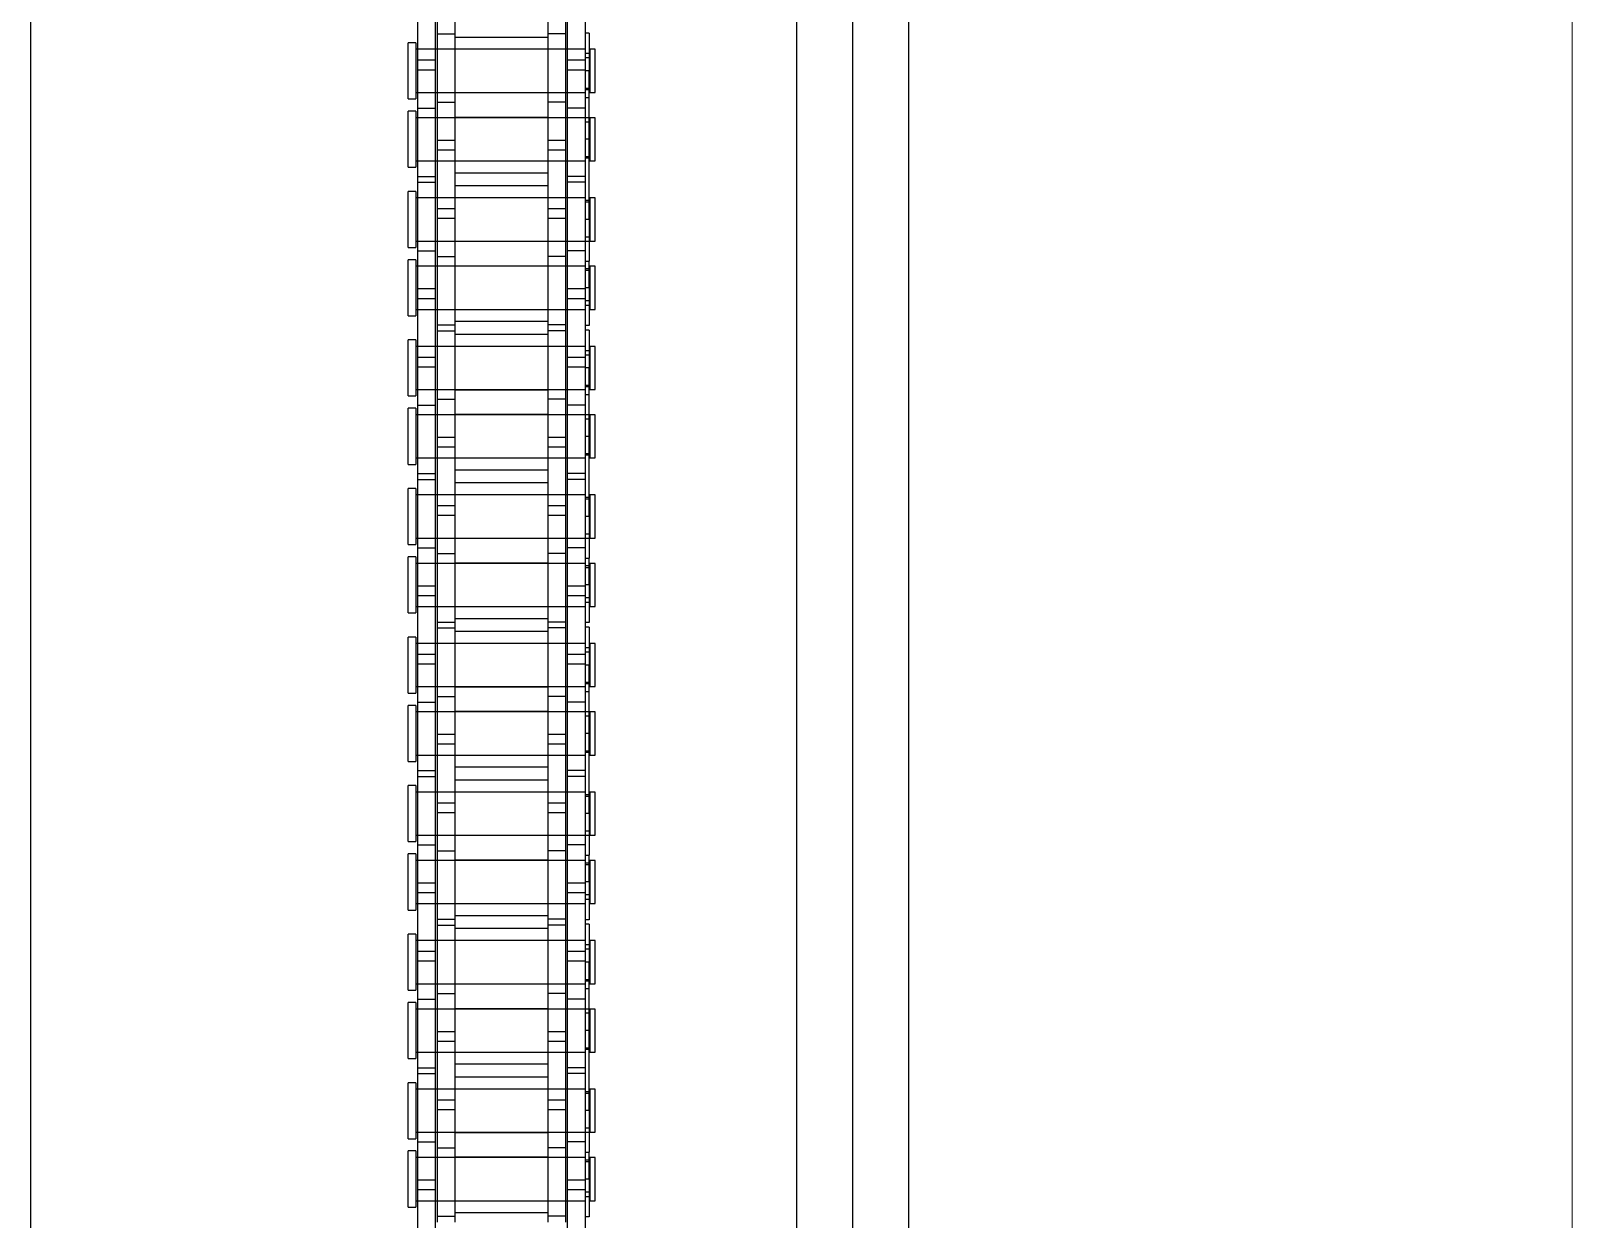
# Model space of a CAD drawing. Header units: metres. Extents: x 0 to 63075, y 0 to 44550.
# Drawn here: x 14315.1 to 14446.9, y 29600.7 to 29702.3 of the extents above; entities that cross this region are included whole.
import ezdxf

# ---------------------------------------------------------------- set-up
doc = ezdxf.new("R2010")
doc.units = ezdxf.units.M
doc.header["$LTSCALE"] = 75
for name, pattern in [('CENTER2', [28.575, 19.05, -3.175, 3.175, -3.175]), ('CENTERX2', [101.6, 63.5, -12.7, 12.7, -12.7]), ('HIDDEN2', [4.7625, 3.175, -1.5875])]:
    doc.linetypes.add(name, pattern=pattern)
for name, color, linetype in [('SC1', 7, 'CENTER2'), ('SDM', 7, 'Continuous'), ('SL4', 4, 'Continuous'), ('ST1', 7, 'HIDDEN2')]:
    doc.layers.add(name, color=color, linetype=linetype)

# ---------------------------------------------------------------- blocks, each defined once
blk = doc.blocks.new('A$Ca53c419a')
at = {"layer": 'SL4'}
for p, q in [((2339.74, 281.24), (3664.71, 281.24)), ((2339.74, 215.76), (3664.71, 215.76)), ((3664.71, 206.24), (2339.74, 206.24))]:
    blk.add_line(p, q, dxfattribs=at)
at = {"layer": 'ST1'}
for p, q in [((3201.13, 249), (3205.93, 249)), ((3201.13, 249), (3201.13, 248.34)), ((3205.93, 248.34), (3205.93, 249)), ((3206.98, 249), (3211.77, 249)), ((3206.98, 249), (3206.98, 248.34)), ((3211.77, 248.34), (3211.77, 249)), ((3213.83, 249), (3218.63, 249)), ((3213.83, 249), (3213.83, 248.34)), ((3218.63, 248.34), (3218.63, 249)), ((3219.68, 249), (3224.47, 249)), ((3219.68, 249), (3219.68, 248.34)), ((3224.47, 248.34), (3224.47, 249)), ((3226.53, 249), (3231.33, 249)), ((3226.53, 249), (3226.53, 248.34)), ((3231.33, 248.34), (3231.33, 249)), ((3232.38, 249), (3237.17, 249)), ((3232.38, 249), (3232.38, 248.34)), ((3237.17, 248.34), (3237.17, 249)), ((3239.23, 249), (3244.03, 249)), ((3239.23, 249), (3239.23, 248.34)), ((3244.03, 248.34), (3244.03, 249)), ((3245.08, 249), (3249.87, 249)), ((3245.08, 249), (3245.08, 248.34)), ((3249.87, 248.34), (3249.87, 249)), ((3251.93, 249), (3256.73, 249)), ((3251.93, 249), (3251.93, 248.34)), ((3256.73, 248.34), (3256.73, 249)), ((3257.78, 249), (3262.57, 249)), ((3257.78, 249), (3257.78, 248.34)), ((3262.57, 248.34), (3262.57, 249)), ((3264.63, 249), (3269.43, 249)), ((3264.63, 249), (3264.63, 248.34)), ((3269.43, 248.34), (3269.43, 249)), ((3270.48, 249), (3275.27, 249)), ((3270.48, 249), (3270.48, 248.34)), ((3275.27, 248.34), (3275.27, 249)), ((3277.33, 249), (3282.13, 249)), ((3277.33, 249), (3277.33, 248.34)), ((3282.13, 248.34), (3282.13, 249)), ((3283.18, 249), (3287.97, 249)), ((3283.18, 249), (3283.18, 248.34)), ((3287.97, 248.34), (3287.97, 249)), ((3290.03, 249), (3294.83, 249)), ((3290.03, 249), (3290.03, 248.34)), ((3294.83, 248.34), (3294.83, 249)), ((3295.88, 249), (3300.67, 249)), ((3295.88, 249), (3295.88, 248.34)), ((3300.67, 248.34), (3300.67, 249)), ((3193.5, 248.16), (3202.6, 248.16)), ((3205.93, 248.34), (3201.13, 248.34)), ((3201.68, 248.34), (3201.68, 233.84)), ((3201.68, 248.16), (3201.68, 246.64)), ((3202.6, 248.16), (3203.46, 248.16)), ((3202.6, 246.64), (3202.6, 248.16)), ((3203.46, 248.16), (3212.55, 248.16)), ((3203.46, 248.16), (3203.46, 246.64)), ((3205.37, 233.84), (3205.37, 248.34)), ((3205.37, 246.64), (3205.37, 248.16)), ((3206.7, 248.16), (3206.7, 246.64)), ((3211.77, 248.34), (3206.98, 248.34)), ((3207.53, 248.34), (3207.53, 233.84)), ((3207.53, 248.16), (3207.53, 246.64)), ((3211.22, 233.84), (3211.22, 248.34)), ((3211.22, 246.64), (3211.22, 248.16)), ((3212.55, 248.16), (3212.55, 246.64)), ((3212.55, 248.16), (3218.9, 248.16)), ((3213.05, 248.16), (3213.05, 246.64)), ((3218.63, 248.34), (3213.83, 248.34)), ((3214.38, 248.34), (3214.38, 233.84)), ((3214.38, 248.16), (3214.38, 246.64)), ((3218.07, 233.84), (3218.07, 248.34)), ((3218.07, 246.64), (3218.07, 248.16)), ((3218.9, 248.16), (3218.9, 246.64)), ((3218.9, 248.16), (3228, 248.16)), ((3224.47, 248.34), (3219.68, 248.34)), ((3220.23, 248.34), (3220.23, 233.84)), ((3220.23, 248.16), (3220.23, 246.64)), ((3222.15, 246.64), (3222.15, 248.16)), ((3223.01, 248.16), (3223.01, 246.64)), ((3223.92, 233.84), (3223.92, 248.34)), ((3223.92, 246.64), (3223.92, 248.16)), ((3231.33, 248.34), (3226.53, 248.34)), ((3227.08, 248.34), (3227.08, 233.84)), ((3227.08, 248.16), (3227.08, 246.64)), ((3228, 248.16), (3228.86, 248.16)), ((3228, 246.64), (3228, 248.16)), ((3228.86, 248.16), (3237.95, 248.16)), ((3228.86, 248.16), (3228.86, 246.64)), ((3230.77, 233.84), (3230.77, 248.34)), ((3230.77, 246.64), (3230.77, 248.16)), ((3232.1, 248.16), (3232.1, 246.64)), ((3237.17, 248.34), (3232.38, 248.34)), ((3232.93, 248.34), (3232.93, 233.84)), ((3232.93, 248.16), (3232.93, 246.64)), ((3236.62, 233.84), (3236.62, 248.34)), ((3236.62, 246.64), (3236.62, 248.16)), ((3237.95, 248.16), (3237.95, 246.64)), ((3237.95, 248.16), (3244.3, 248.16)), ((3238.45, 248.16), (3238.45, 246.64)), ((3244.03, 248.34), (3239.23, 248.34)), ((3239.78, 248.34), (3239.78, 233.84)), ((3239.78, 248.16), (3239.78, 246.64)), ((3243.47, 233.84), (3243.47, 248.34)), ((3243.47, 246.64), (3243.47, 248.16)), ((3244.3, 248.16), (3244.3, 246.64)), ((3244.3, 248.16), (3253.4, 248.16)), ((3249.87, 248.34), (3245.08, 248.34)), ((3245.63, 248.34), (3245.63, 233.84)), ((3245.63, 248.16), (3245.63, 246.64)), ((3247.55, 246.64), (3247.55, 248.16)), ((3248.41, 248.16), (3248.41, 246.64)), ((3249.32, 233.84), (3249.32, 248.34)), ((3249.32, 246.64), (3249.32, 248.16)), ((3256.73, 248.34), (3251.93, 248.34)), ((3252.48, 248.34), (3252.48, 233.84)), ((3252.48, 248.16), (3252.48, 246.64)), ((3253.4, 248.16), (3254.26, 248.16)), ((3253.4, 246.64), (3253.4, 248.16)), ((3254.26, 248.16), (3263.35, 248.16)), ((3254.26, 248.16), (3254.26, 246.64)), ((3256.17, 233.84), (3256.17, 248.34)), ((3256.17, 246.64), (3256.17, 248.16)), ((3257.5, 248.16), (3257.5, 246.64)), ((3262.57, 248.34), (3257.78, 248.34)), ((3258.33, 248.34), (3258.33, 233.84)), ((3258.33, 248.16), (3258.33, 246.64)), ((3262.02, 233.84), (3262.02, 248.34)), ((3262.02, 246.64), (3262.02, 248.16)), ((3263.35, 248.16), (3263.35, 246.64)), ((3263.35, 248.16), (3269.7, 248.16)), ((3263.85, 248.16), (3263.85, 246.64)), ((3269.43, 248.34), (3264.63, 248.34)), ((3265.18, 248.34), (3265.18, 233.84)), ((3265.18, 248.16), (3265.18, 246.64)), ((3268.87, 233.84), (3268.87, 248.34)), ((3268.87, 246.64), (3268.87, 248.16)), ((3269.7, 248.16), (3269.7, 246.64)), ((3269.7, 248.16), (3278.8, 248.16)), ((3275.27, 248.34), (3270.48, 248.34)), ((3271.03, 248.34), (3271.03, 233.84)), ((3271.03, 248.16), (3271.03, 246.64)), ((3272.95, 246.64), (3272.95, 248.16)), ((3273.81, 248.16), (3273.81, 246.64)), ((3274.72, 233.84), (3274.72, 248.34)), ((3274.72, 246.64), (3274.72, 248.16)), ((3282.13, 248.34), (3277.33, 248.34)), ((3277.88, 248.34), (3277.88, 233.84)), ((3277.88, 248.16), (3277.88, 246.64)), ((3278.8, 248.16), (3279.66, 248.16)), ((3278.8, 246.64), (3278.8, 248.16)), ((3279.66, 248.16), (3288.75, 248.16)), ((3279.66, 248.16), (3279.66, 246.64)), ((3281.57, 233.84), (3281.57, 248.34)), ((3281.57, 246.64), (3281.57, 248.16)), ((3282.9, 248.16), (3282.9, 246.64)), ((3287.97, 248.34), (3283.18, 248.34)), ((3283.73, 248.34), (3283.73, 233.84)), ((3283.73, 248.16), (3283.73, 246.64)), ((3287.42, 233.84), (3287.42, 248.34)), ((3287.42, 246.64), (3287.42, 248.16)), ((3288.75, 248.16), (3288.75, 246.64)), ((3288.75, 248.16), (3295.1, 248.16)), ((3289.25, 248.16), (3289.25, 246.64)), ((3294.83, 248.34), (3290.03, 248.34)), ((3290.58, 248.34), (3290.58, 233.84)), ((3290.58, 248.16), (3290.58, 246.64)), ((3294.27, 233.84), (3294.27, 248.34)), ((3294.27, 246.64), (3294.27, 248.16)), ((3295.1, 248.16), (3295.1, 246.64)), ((3295.1, 248.16), (3304.2, 248.16)), ((3300.67, 248.34), (3295.88, 248.34)), ((3296.43, 248.34), (3296.43, 233.84)), ((3296.43, 248.16), (3296.43, 246.64)), ((3298.35, 246.64), (3298.35, 248.16)), ((3299.21, 248.16), (3299.21, 246.64)), ((3300.12, 233.84), (3300.12, 248.34)), ((3300.12, 246.64), (3300.12, 248.16)), ((3193.5, 246.64), (3202.6, 246.64)), ((3199.85, 246.48), (3206.2, 246.48)), ((3200.35, 246.48), (3200.35, 244.96)), ((3201.68, 246.48), (3201.68, 244.96)), ((3202.6, 246.64), (3203.46, 246.64)), ((3203.46, 246.64), (3212.55, 246.64)), ((3205.37, 244.96), (3205.37, 246.48)), ((3206.2, 246.48), (3206.2, 244.96)), ((3206.2, 246.48), (3215.3, 246.48)), ((3207.53, 246.48), (3207.53, 244.96)), ((3209.45, 244.96), (3209.45, 246.48)), ((3210.31, 246.48), (3210.31, 244.96)), ((3211.22, 244.96), (3211.22, 246.48)), ((3212.55, 246.64), (3218.9, 246.64)), ((3214.38, 246.48), (3214.38, 244.96)), ((3215.3, 246.48), (3216.16, 246.48)), ((3215.3, 244.96), (3215.3, 246.48)), ((3216.16, 246.48), (3225.25, 246.48)), ((3216.16, 246.48), (3216.16, 244.96)), ((3218.07, 244.96), (3218.07, 246.48)), ((3218.9, 246.64), (3228, 246.64)), ((3219.4, 246.48), (3219.4, 244.96)), ((3220.23, 246.48), (3220.23, 244.96)), ((3223.92, 244.96), (3223.92, 246.48)), ((3225.25, 246.48), (3225.25, 244.96)), ((3225.25, 246.48), (3231.6, 246.48)), ((3225.75, 246.48), (3225.75, 244.96)), ((3227.08, 246.48), (3227.08, 244.96)), ((3228, 246.64), (3228.86, 246.64)), ((3228.86, 246.64), (3237.95, 246.64)), ((3230.77, 244.96), (3230.77, 246.48)), ((3231.6, 246.48), (3231.6, 244.96)), ((3231.6, 246.48), (3240.7, 246.48)), ((3232.93, 246.48), (3232.93, 244.96)), ((3234.85, 244.96), (3234.85, 246.48)), ((3235.71, 246.48), (3235.71, 244.96)), ((3236.62, 244.96), (3236.62, 246.48)), ((3237.95, 246.64), (3244.3, 246.64)), ((3239.78, 246.48), (3239.78, 244.96)), ((3240.7, 246.48), (3241.56, 246.48)), ((3240.7, 244.96), (3240.7, 246.48)), ((3241.56, 246.48), (3250.65, 246.48)), ((3241.56, 246.48), (3241.56, 244.96)), ((3243.47, 244.96), (3243.47, 246.48)), ((3244.3, 246.64), (3253.4, 246.64)), ((3244.8, 246.48), (3244.8, 244.96)), ((3245.63, 246.48), (3245.63, 244.96)), ((3249.32, 244.96), (3249.32, 246.48)), ((3250.65, 246.48), (3250.65, 244.96)), ((3250.65, 246.48), (3257, 246.48)), ((3251.15, 246.48), (3251.15, 244.96)), ((3252.48, 246.48), (3252.48, 244.96)), ((3253.4, 246.64), (3254.26, 246.64)), ((3254.26, 246.64), (3263.35, 246.64)), ((3256.17, 244.96), (3256.17, 246.48)), ((3257, 246.48), (3257, 244.96)), ((3257, 246.48), (3266.1, 246.48)), ((3258.33, 246.48), (3258.33, 244.96)), ((3260.25, 244.96), (3260.25, 246.48)), ((3261.11, 246.48), (3261.11, 244.96)), ((3262.02, 244.96), (3262.02, 246.48)), ((3263.35, 246.64), (3269.7, 246.64)), ((3265.18, 246.48), (3265.18, 244.96)), ((3266.1, 246.48), (3266.96, 246.48)), ((3266.1, 244.96), (3266.1, 246.48)), ((3266.96, 246.48), (3276.05, 246.48)), ((3266.96, 246.48), (3266.96, 244.96)), ((3268.87, 244.96), (3268.87, 246.48)), ((3269.7, 246.64), (3278.8, 246.64)), ((3270.2, 246.48), (3270.2, 244.96)), ((3271.03, 246.48), (3271.03, 244.96)), ((3274.72, 244.96), (3274.72, 246.48)), ((3276.05, 246.48), (3276.05, 244.96)), ((3276.05, 246.48), (3282.4, 246.48)), ((3276.55, 246.48), (3276.55, 244.96)), ((3277.88, 246.48), (3277.88, 244.96)), ((3278.8, 246.64), (3279.66, 246.64)), ((3279.66, 246.64), (3288.75, 246.64)), ((3281.57, 244.96), (3281.57, 246.48)), ((3282.4, 246.48), (3282.4, 244.96)), ((3282.4, 246.48), (3291.5, 246.48)), ((3283.73, 246.48), (3283.73, 244.96)), ((3285.65, 244.96), (3285.65, 246.48)), ((3286.51, 246.48), (3286.51, 244.96)), ((3287.42, 244.96), (3287.42, 246.48)), ((3288.75, 246.64), (3295.1, 246.64)), ((3290.58, 246.48), (3290.58, 244.96)), ((3291.5, 246.48), (3292.36, 246.48)), ((3291.5, 244.96), (3291.5, 246.48)), ((3292.36, 246.48), (3301.45, 246.48)), ((3292.36, 246.48), (3292.36, 244.96)), ((3294.27, 244.96), (3294.27, 246.48)), ((3295.1, 246.64), (3304.2, 246.64)), ((3295.6, 246.48), (3295.6, 244.96)), ((3296.43, 246.48), (3296.43, 244.96)), ((3300.12, 244.96), (3300.12, 246.48)), ((3301.45, 246.48), (3301.45, 244.96)), ((3301.45, 246.48), (3307.8, 246.48)), ((3199.85, 244.96), (3206.2, 244.96)), ((3200.64, 237.03), (3200.64, 244.96)), ((3201.68, 244.96), (3201.68, 237.03)), ((3205.37, 237.03), (3205.37, 244.96)), ((3205.42, 244.96), (3205.42, 237.03)), ((3206.2, 244.96), (3215.3, 244.96)), ((3207.49, 237.03), (3207.49, 244.96)), ((3207.53, 244.96), (3207.53, 237.03)), ((3211.22, 237.03), (3211.22, 244.96)), ((3212.27, 244.96), (3212.27, 237.03)), ((3213.34, 237.03), (3213.34, 244.96)), ((3214.38, 244.96), (3214.38, 237.03)), ((3215.3, 244.96), (3216.16, 244.96)), ((3216.16, 244.96), (3225.25, 244.96)), ((3218.07, 237.03), (3218.07, 244.96)), ((3218.12, 244.96), (3218.12, 237.03)), ((3220.19, 237.03), (3220.19, 244.96)), ((3220.23, 244.96), (3220.23, 237.03)), ((3223.92, 237.03), (3223.92, 244.96)), ((3224.97, 244.96), (3224.97, 237.03)), ((3225.25, 244.96), (3231.6, 244.96)), ((3226.04, 237.03), (3226.04, 244.96)), ((3227.08, 244.96), (3227.08, 237.03)), ((3230.77, 237.03), (3230.77, 244.96)), ((3230.82, 244.96), (3230.82, 237.03)), ((3231.6, 244.96), (3240.7, 244.96)), ((3232.89, 237.03), (3232.89, 244.96)), ((3232.93, 244.96), (3232.93, 237.03)), ((3236.62, 237.03), (3236.62, 244.96)), ((3237.67, 244.96), (3237.67, 237.03)), ((3238.74, 237.03), (3238.74, 244.96)), ((3239.78, 244.96), (3239.78, 237.03)), ((3240.7, 244.96), (3241.56, 244.96)), ((3241.56, 244.96), (3250.65, 244.96)), ((3243.47, 237.03), (3243.47, 244.96)), ((3243.52, 244.96), (3243.52, 237.03)), ((3245.59, 237.03), (3245.59, 244.96)), ((3245.63, 244.96), (3245.63, 237.03)), ((3249.32, 237.03), (3249.32, 244.96)), ((3250.37, 244.96), (3250.37, 237.03)), ((3250.65, 244.96), (3257, 244.96)), ((3251.44, 237.03), (3251.44, 244.96)), ((3252.48, 244.96), (3252.48, 237.03)), ((3256.17, 237.03), (3256.17, 244.96)), ((3256.22, 244.96), (3256.22, 237.03)), ((3257, 244.96), (3266.1, 244.96)), ((3258.29, 237.03), (3258.29, 244.96)), ((3258.33, 244.96), (3258.33, 237.03)), ((3262.02, 237.03), (3262.02, 244.96)), ((3263.07, 244.96), (3263.07, 237.03)), ((3264.14, 237.03), (3264.14, 244.96)), ((3265.18, 244.96), (3265.18, 237.03)), ((3266.1, 244.96), (3266.96, 244.96)), ((3266.96, 244.96), (3276.05, 244.96)), ((3268.87, 237.03), (3268.87, 244.96)), ((3268.92, 244.96), (3268.92, 237.03)), ((3270.99, 237.03), (3270.99, 244.96)), ((3271.03, 244.96), (3271.03, 237.03)), ((3274.72, 237.03), (3274.72, 244.96)), ((3275.77, 244.96), (3275.77, 237.03)), ((3276.05, 244.96), (3282.4, 244.96)), ((3276.84, 237.03), (3276.84, 244.96)), ((3277.88, 244.96), (3277.88, 237.03)), ((3281.57, 237.03), (3281.57, 244.96)), ((3281.62, 244.96), (3281.62, 237.03)), ((3282.4, 244.96), (3291.5, 244.96)), ((3283.69, 237.03), (3283.69, 244.96)), ((3283.73, 244.96), (3283.73, 237.03)), ((3287.42, 237.03), (3287.42, 244.96)), ((3288.47, 244.96), (3288.47, 237.03)), ((3289.54, 237.03), (3289.54, 244.96)), ((3290.58, 244.96), (3290.58, 237.03)), ((3291.5, 244.96), (3292.36, 244.96)), ((3292.36, 244.96), (3301.45, 244.96)), ((3294.27, 237.03), (3294.27, 244.96)), ((3294.32, 244.96), (3294.32, 237.03)), ((3296.39, 237.03), (3296.39, 244.96)), ((3296.43, 244.96), (3296.43, 237.03)), ((3300.12, 237.03), (3300.12, 244.96)), ((3301.17, 244.96), (3301.17, 237.03)), ((3301.45, 244.96), (3307.8, 244.96)), ((3199.85, 237.03), (3206.2, 237.03)), ((3200.35, 235.51), (3200.35, 237.03)), ((3201.68, 237.03), (3201.68, 235.51)), ((3205.37, 235.51), (3205.37, 237.03)), ((3206.2, 235.51), (3206.2, 237.03)), ((3206.2, 237.03), (3215.3, 237.03)), ((3207.53, 237.03), (3207.53, 235.51)), ((3209.45, 235.51), (3209.45, 237.03)), ((3210.31, 237.03), (3210.31, 235.51)), ((3211.22, 235.51), (3211.22, 237.03)), ((3214.38, 237.03), (3214.38, 235.51)), ((3215.3, 237.03), (3216.16, 237.03)), ((3215.3, 235.51), (3215.3, 237.03)), ((3216.16, 237.03), (3225.25, 237.03)), ((3216.16, 237.03), (3216.16, 235.51)), ((3218.07, 235.51), (3218.07, 237.03)), ((3219.4, 235.51), (3219.4, 237.03)), ((3220.23, 237.03), (3220.23, 235.51)), ((3223.92, 235.51), (3223.92, 237.03)), ((3225.25, 235.51), (3225.25, 237.03)), ((3225.25, 237.03), (3231.6, 237.03)), ((3225.75, 235.51), (3225.75, 237.03)), ((3227.08, 237.03), (3227.08, 235.51)), ((3230.77, 235.51), (3230.77, 237.03)), ((3231.6, 235.51), (3231.6, 237.03)), ((3231.6, 237.03), (3240.7, 237.03)), ((3232.93, 237.03), (3232.93, 235.51)), ((3234.85, 235.51), (3234.85, 237.03)), ((3235.71, 237.03), (3235.71, 235.51)), ((3236.62, 235.51), (3236.62, 237.03)), ((3239.78, 237.03), (3239.78, 235.51)), ((3240.7, 237.03), (3241.56, 237.03)), ((3240.7, 235.51), (3240.7, 237.03)), ((3241.56, 237.03), (3250.65, 237.03)), ((3241.56, 237.03), (3241.56, 235.51)), ((3243.47, 235.51), (3243.47, 237.03)), ((3244.8, 235.51), (3244.8, 237.03)), ((3245.63, 237.03), (3245.63, 235.51)), ((3249.32, 235.51), (3249.32, 237.03)), ((3250.65, 235.51), (3250.65, 237.03)), ((3250.65, 237.03), (3257, 237.03)), ((3251.15, 235.51), (3251.15, 237.03)), ((3252.48, 237.03), (3252.48, 235.51)), ((3256.17, 235.51), (3256.17, 237.03)), ((3257, 235.51), (3257, 237.03)), ((3257, 237.03), (3266.1, 237.03)), ((3258.33, 237.03), (3258.33, 235.51)), ((3260.25, 235.51), (3260.25, 237.03)), ((3261.11, 237.03), (3261.11, 235.51)), ((3262.02, 235.51), (3262.02, 237.03)), ((3265.18, 237.03), (3265.18, 235.51)), ((3266.1, 237.03), (3266.96, 237.03)), ((3266.1, 235.51), (3266.1, 237.03)), ((3266.96, 237.03), (3276.05, 237.03)), ((3266.96, 237.03), (3266.96, 235.51)), ((3268.87, 235.51), (3268.87, 237.03)), ((3270.2, 235.51), (3270.2, 237.03)), ((3271.03, 237.03), (3271.03, 235.51)), ((3274.72, 235.51), (3274.72, 237.03)), ((3276.05, 235.51), (3276.05, 237.03)), ((3276.05, 237.03), (3282.4, 237.03)), ((3276.55, 235.51), (3276.55, 237.03)), ((3277.88, 237.03), (3277.88, 235.51)), ((3281.57, 235.51), (3281.57, 237.03)), ((3282.4, 235.51), (3282.4, 237.03)), ((3282.4, 237.03), (3291.5, 237.03)), ((3283.73, 237.03), (3283.73, 235.51)), ((3285.65, 235.51), (3285.65, 237.03)), ((3286.51, 237.03), (3286.51, 235.51)), ((3287.42, 235.51), (3287.42, 237.03)), ((3290.58, 237.03), (3290.58, 235.51)), ((3291.5, 237.03), (3292.36, 237.03)), ((3291.5, 235.51), (3291.5, 237.03)), ((3292.36, 237.03), (3301.45, 237.03)), ((3292.36, 237.03), (3292.36, 235.51)), ((3294.27, 235.51), (3294.27, 237.03)), ((3295.6, 235.51), (3295.6, 237.03)), ((3296.43, 237.03), (3296.43, 235.51)), ((3300.12, 235.51), (3300.12, 237.03)), ((3301.45, 235.51), (3301.45, 237.03)), ((3301.45, 237.03), (3307.8, 237.03)), ((3193.5, 235.36), (3202.6, 235.36)), ((3199.85, 235.51), (3206.2, 235.51)), ((3201.68, 235.36), (3201.68, 233.84)), ((3202.6, 235.36), (3203.46, 235.36)), ((3202.6, 233.84), (3202.6, 235.36)), ((3203.46, 235.36), (3212.55, 235.36)), ((3203.46, 235.36), (3203.46, 233.84)), ((3205.37, 233.84), (3205.37, 235.36)), ((3206.2, 235.51), (3215.3, 235.51)), ((3206.7, 233.84), (3206.7, 235.36)), ((3207.53, 235.36), (3207.53, 233.51)), ((3211.22, 233.84), (3211.22, 235.36)), ((3212.55, 233.84), (3212.55, 235.36)), ((3212.55, 235.36), (3218.9, 235.36)), ((3213.05, 233.84), (3213.05, 235.36)), ((3214.38, 235.36), (3214.38, 233.84)), ((3215.3, 235.51), (3216.16, 235.51)), ((3216.16, 235.51), (3225.25, 235.51)), ((3218.07, 233.51), (3218.07, 235.36)), ((3218.9, 233.84), (3218.9, 235.36)), ((3218.9, 235.36), (3228, 235.36)), ((3220.23, 235.36), (3220.23, 233.84)), ((3222.15, 233.84), (3222.15, 235.36)), ((3223.01, 235.36), (3223.01, 233.84)), ((3223.92, 233.84), (3223.92, 235.36)), ((3225.25, 235.51), (3231.6, 235.51)), ((3227.08, 235.36), (3227.08, 233.84)), ((3228, 235.36), (3228.86, 235.36)), ((3228, 233.84), (3228, 235.36)), ((3228.86, 235.36), (3237.95, 235.36)), ((3228.86, 235.36), (3228.86, 233.84)), ((3230.77, 233.84), (3230.77, 235.36)), ((3231.6, 235.51), (3240.7, 235.51)), ((3232.1, 233.84), (3232.1, 235.36)), ((3232.93, 235.36), (3232.93, 233.51)), ((3236.62, 233.84), (3236.62, 235.36)), ((3237.95, 233.84), (3237.95, 235.36)), ((3237.95, 235.36), (3244.3, 235.36)), ((3238.45, 233.84), (3238.45, 235.36)), ((3239.78, 235.36), (3239.78, 233.84)), ((3240.7, 235.51), (3241.56, 235.51)), ((3241.56, 235.51), (3250.65, 235.51)), ((3243.47, 233.51), (3243.47, 235.36)), ((3244.3, 233.84), (3244.3, 235.36)), ((3244.3, 235.36), (3253.4, 235.36)), ((3245.63, 235.36), (3245.63, 233.84)), ((3247.55, 233.84), (3247.55, 235.36)), ((3248.41, 235.36), (3248.41, 233.84)), ((3249.32, 233.84), (3249.32, 235.36)), ((3250.65, 235.51), (3257, 235.51)), ((3252.48, 235.36), (3252.48, 233.84)), ((3253.4, 235.36), (3254.26, 235.36)), ((3253.4, 233.84), (3253.4, 235.36)), ((3254.26, 235.36), (3263.35, 235.36)), ((3254.26, 235.36), (3254.26, 233.84)), ((3256.17, 233.84), (3256.17, 235.36)), ((3257, 235.51), (3266.1, 235.51)), ((3257.5, 233.84), (3257.5, 235.36)), ((3258.33, 235.36), (3258.33, 233.51)), ((3262.02, 233.84), (3262.02, 235.36)), ((3263.35, 233.84), (3263.35, 235.36)), ((3263.35, 235.36), (3269.7, 235.36)), ((3263.85, 233.84), (3263.85, 235.36)), ((3265.18, 235.36), (3265.18, 233.84)), ((3266.1, 235.51), (3266.96, 235.51)), ((3266.96, 235.51), (3276.05, 235.51)), ((3268.87, 233.51), (3268.87, 235.36)), ((3269.7, 233.84), (3269.7, 235.36)), ((3269.7, 235.36), (3278.8, 235.36)), ((3271.03, 235.36), (3271.03, 233.84)), ((3272.95, 233.84), (3272.95, 235.36)), ((3273.81, 235.36), (3273.81, 233.84)), ((3274.72, 233.84), (3274.72, 235.36)), ((3276.05, 235.51), (3282.4, 235.51)), ((3277.88, 235.36), (3277.88, 233.84)), ((3278.8, 235.36), (3279.66, 235.36)), ((3278.8, 233.84), (3278.8, 235.36)), ((3279.66, 235.36), (3288.75, 235.36)), ((3279.66, 235.36), (3279.66, 233.84)), ((3281.57, 233.84), (3281.57, 235.36)), ((3282.4, 235.51), (3291.5, 235.51)), ((3282.9, 233.84), (3282.9, 235.36)), ((3283.73, 235.36), (3283.73, 233.51)), ((3287.42, 233.84), (3287.42, 235.36)), ((3288.75, 233.84), (3288.75, 235.36)), ((3288.75, 235.36), (3295.1, 235.36)), ((3289.25, 233.84), (3289.25, 235.36)), ((3290.58, 235.36), (3290.58, 233.84)), ((3291.5, 235.51), (3292.36, 235.51)), ((3292.36, 235.51), (3301.45, 235.51)), ((3294.27, 233.51), (3294.27, 235.36)), ((3295.1, 233.84), (3295.1, 235.36)), ((3295.1, 235.36), (3304.2, 235.36)), ((3296.43, 235.36), (3296.43, 233.84)), ((3298.35, 233.84), (3298.35, 235.36)), ((3299.21, 235.36), (3299.21, 233.84)), ((3300.12, 233.84), (3300.12, 235.36)), ((3301.45, 235.51), (3307.8, 235.51)), ((3193.5, 233.84), (3202.6, 233.84)), ((3200.3, 233.51), (3200.3, 233.84)), ((3203.53, 233.51), (3200.3, 233.51)), ((3205.37, 233.47), (3201.68, 233.47)), ((3201.68, 233.47), (3201.68, 233)), ((3202.05, 233.84), (3202.05, 233.47)), ((3202.42, 233.51), (3202.42, 233.84)), ((3202.6, 233.84), (3203.46, 233.84)), ((3203.46, 233.84), (3212.55, 233.84)), ((3203.53, 233.51), (3203.53, 233.84)), ((3203.53, 233.51), (3205.82, 233.51)), ((3205, 233.47), (3205, 233.84)), ((3205.15, 233.51), (3205.15, 233.84)), ((3205.37, 233), (3205.37, 233.47)), ((3205.82, 233.84), (3205.82, 233.51)), ((3209.38, 233.51), (3205.82, 233.51)), ((3211.22, 233.47), (3207.53, 233.47)), ((3207.53, 233.47), (3207.53, 233)), ((3207.9, 233.84), (3207.9, 233.47)), ((3209.38, 233.51), (3209.38, 233.84)), ((3209.38, 233.51), (3222.08, 233.51)), ((3210.85, 233.47), (3210.85, 233.84)), ((3210.99, 233.51), (3210.99, 233.84)), ((3211.22, 233), (3211.22, 233.47)), ((3212.55, 233.84), (3218.9, 233.84)), ((3218.07, 233.47), (3214.38, 233.47)), ((3214.38, 233.47), (3214.38, 233)), ((3214.61, 233.51), (3214.61, 233.84)), ((3214.75, 233.84), (3214.75, 233.47)), ((3216.23, 233.51), (3216.23, 233.84)), ((3217.7, 233.47), (3217.7, 233.84)), ((3218.07, 233), (3218.07, 233.47)), ((3218.9, 233.84), (3228, 233.84)), ((3219.78, 233.51), (3219.78, 233.84)), ((3223.92, 233.47), (3220.23, 233.47)), ((3220.23, 233.47), (3220.23, 233)), ((3220.46, 233.51), (3220.46, 233.84)), ((3220.6, 233.84), (3220.6, 233.47)), ((3222.08, 233.51), (3222.08, 233.84)), ((3225.31, 233.51), (3222.08, 233.51)), ((3223.18, 233.51), (3223.18, 233.84)), ((3223.55, 233.47), (3223.55, 233.84)), ((3223.92, 233), (3223.92, 233.47)), ((3225.31, 233.51), (3225.31, 233.84)), ((3225.7, 233.51), (3225.7, 233.84)), ((3228.93, 233.51), (3225.7, 233.51)), ((3230.77, 233.47), (3227.08, 233.47)), ((3227.08, 233.47), (3227.08, 233)), ((3227.45, 233.84), (3227.45, 233.47)), ((3227.82, 233.51), (3227.82, 233.84)), ((3228, 233.84), (3228.86, 233.84)), ((3228.86, 233.84), (3237.95, 233.84)), ((3228.93, 233.51), (3228.93, 233.84)), ((3228.93, 233.51), (3231.22, 233.51)), ((3230.4, 233.47), (3230.4, 233.84)), ((3230.55, 233.51), (3230.55, 233.84)), ((3230.77, 233), (3230.77, 233.47)), ((3231.22, 233.84), (3231.22, 233.51)), ((3234.78, 233.51), (3231.22, 233.51)), ((3236.62, 233.47), (3232.93, 233.47)), ((3232.93, 233.47), (3232.93, 233)), ((3233.3, 233.84), (3233.3, 233.47)), ((3234.78, 233.51), (3234.78, 233.84)), ((3234.78, 233.51), (3247.48, 233.51)), ((3236.25, 233.47), (3236.25, 233.84)), ((3236.39, 233.51), (3236.39, 233.84)), ((3236.62, 233), (3236.62, 233.47)), ((3237.95, 233.84), (3244.3, 233.84)), ((3243.47, 233.47), (3239.78, 233.47)), ((3239.78, 233.47), (3239.78, 233)), ((3240.01, 233.51), (3240.01, 233.84)), ((3240.15, 233.84), (3240.15, 233.47)), ((3241.63, 233.51), (3241.63, 233.84)), ((3243.1, 233.47), (3243.1, 233.84)), ((3243.47, 233), (3243.47, 233.47)), ((3244.3, 233.84), (3253.4, 233.84)), ((3245.18, 233.51), (3245.18, 233.84)), ((3249.32, 233.47), (3245.63, 233.47)), ((3245.63, 233.47), (3245.63, 233)), ((3245.86, 233.51), (3245.86, 233.84)), ((3246, 233.84), (3246, 233.47)), ((3247.48, 233.51), (3247.48, 233.84)), ((3250.71, 233.51), (3247.48, 233.51)), ((3248.58, 233.51), (3248.58, 233.84)), ((3248.95, 233.47), (3248.95, 233.84)), ((3249.32, 233), (3249.32, 233.47)), ((3250.71, 233.51), (3250.71, 233.84)), ((3251.1, 233.51), (3251.1, 233.84)), ((3254.33, 233.51), (3251.1, 233.51)), ((3256.17, 233.47), (3252.48, 233.47)), ((3252.48, 233.47), (3252.48, 233)), ((3252.85, 233.84), (3252.85, 233.47)), ((3253.22, 233.51), (3253.22, 233.84)), ((3253.4, 233.84), (3254.26, 233.84)), ((3254.26, 233.84), (3263.35, 233.84)), ((3254.33, 233.51), (3254.33, 233.84)), ((3254.33, 233.51), (3256.62, 233.51)), ((3255.8, 233.47), (3255.8, 233.84)), ((3255.95, 233.51), (3255.95, 233.84)), ((3256.17, 233), (3256.17, 233.47)), ((3256.62, 233.84), (3256.62, 233.51)), ((3260.18, 233.51), (3256.62, 233.51)), ((3262.02, 233.47), (3258.33, 233.47)), ((3258.33, 233.47), (3258.33, 233)), ((3258.7, 233.84), (3258.7, 233.47)), ((3260.18, 233.51), (3260.18, 233.84)), ((3260.18, 233.51), (3272.88, 233.51)), ((3261.65, 233.47), (3261.65, 233.84)), ((3261.79, 233.51), (3261.79, 233.84)), ((3262.02, 233), (3262.02, 233.47)), ((3263.35, 233.84), (3269.7, 233.84)), ((3268.87, 233.47), (3265.18, 233.47)), ((3265.18, 233.47), (3265.18, 233)), ((3265.41, 233.51), (3265.41, 233.84)), ((3265.55, 233.84), (3265.55, 233.47)), ((3267.03, 233.51), (3267.03, 233.84)), ((3268.5, 233.47), (3268.5, 233.84)), ((3268.87, 233), (3268.87, 233.47)), ((3269.7, 233.84), (3278.8, 233.84)), ((3270.58, 233.51), (3270.58, 233.84)), ((3274.72, 233.47), (3271.03, 233.47)), ((3271.03, 233.47), (3271.03, 233)), ((3271.26, 233.51), (3271.26, 233.84)), ((3271.4, 233.84), (3271.4, 233.47)), ((3272.88, 233.51), (3272.88, 233.84)), ((3276.11, 233.51), (3272.88, 233.51)), ((3273.98, 233.51), (3273.98, 233.84)), ((3274.35, 233.47), (3274.35, 233.84)), ((3274.72, 233), (3274.72, 233.47)), ((3276.11, 233.51), (3276.11, 233.84)), ((3276.5, 233.51), (3276.5, 233.84)), ((3279.73, 233.51), (3276.5, 233.51)), ((3281.57, 233.47), (3277.88, 233.47)), ((3277.88, 233.47), (3277.88, 233)), ((3278.25, 233.84), (3278.25, 233.47)), ((3278.62, 233.51), (3278.62, 233.84)), ((3278.8, 233.84), (3279.66, 233.84)), ((3279.66, 233.84), (3288.75, 233.84)), ((3279.73, 233.51), (3279.73, 233.84)), ((3279.73, 233.51), (3282.02, 233.51)), ((3281.2, 233.47), (3281.2, 233.84)), ((3281.35, 233.51), (3281.35, 233.84)), ((3281.57, 233), (3281.57, 233.47)), ((3282.02, 233.84), (3282.02, 233.51)), ((3285.58, 233.51), (3282.02, 233.51)), ((3287.42, 233.47), (3283.73, 233.47)), ((3283.73, 233.47), (3283.73, 233)), ((3284.1, 233.84), (3284.1, 233.47)), ((3285.58, 233.51), (3285.58, 233.84)), ((3285.58, 233.51), (3298.28, 233.51)), ((3287.05, 233.47), (3287.05, 233.84)), ((3287.19, 233.51), (3287.19, 233.84)), ((3287.42, 233), (3287.42, 233.47)), ((3288.75, 233.84), (3295.1, 233.84)), ((3294.27, 233.47), (3290.58, 233.47)), ((3290.58, 233.47), (3290.58, 233)), ((3290.81, 233.51), (3290.81, 233.84)), ((3290.95, 233.84), (3290.95, 233.47)), ((3292.43, 233.51), (3292.43, 233.84)), ((3293.9, 233.47), (3293.9, 233.84)), ((3294.27, 233), (3294.27, 233.47)), ((3295.1, 233.84), (3304.2, 233.84)), ((3295.98, 233.51), (3295.98, 233.84)), ((3300.12, 233.47), (3296.43, 233.47)), ((3296.43, 233.47), (3296.43, 233)), ((3296.66, 233.51), (3296.66, 233.84)), ((3296.8, 233.84), (3296.8, 233.47)), ((3298.28, 233.51), (3298.28, 233.84)), ((3301.51, 233.51), (3298.28, 233.51)), ((3299.38, 233.51), (3299.38, 233.84)), ((3299.75, 233.47), (3299.75, 233.84)), ((3300.12, 233), (3300.12, 233.47)), ((3301.51, 233.51), (3301.51, 233.84)), ((3201.68, 233), (3205.37, 233)), ((3207.53, 233), (3211.22, 233)), ((3214.38, 233), (3218.07, 233)), ((3220.23, 233), (3223.92, 233)), ((3227.08, 233), (3230.77, 233)), ((3232.93, 233), (3236.62, 233)), ((3239.78, 233), (3243.47, 233)), ((3245.63, 233), (3249.32, 233)), ((3252.48, 233), (3256.17, 233)), ((3258.33, 233), (3262.02, 233)), ((3265.18, 233), (3268.87, 233)), ((3271.03, 233), (3274.72, 233)), ((3277.88, 233), (3281.57, 233)), ((3283.73, 233), (3287.42, 233)), ((3290.58, 233), (3294.27, 233)), ((3296.43, 233), (3300.12, 233)), ((2339.74, 215.76), (3664.71, 215.76)), ((3664.71, 211), (2339.74, 211))]:
    blk.add_line(p, q, dxfattribs=at)

msp = doc.modelspace()

# ---------------------------------------------------------------- linework, layer by layer
at = {"layer": 'SC1', "color": 7, "linetype": 'CENTERX2', "lineweight": 9}
msp.add_line((14446.85, 28871.35), (14446.85, 42486.1), dxfattribs=at)

# ---------------------------------------------------------------- block references
at = {"layer": 'SDM', "rotation": 90}
msp.add_blockref('A$Ca53c419a', (14596.36, 26400.6), dxfattribs=at)

doc.saveas('drawing.dxf')
